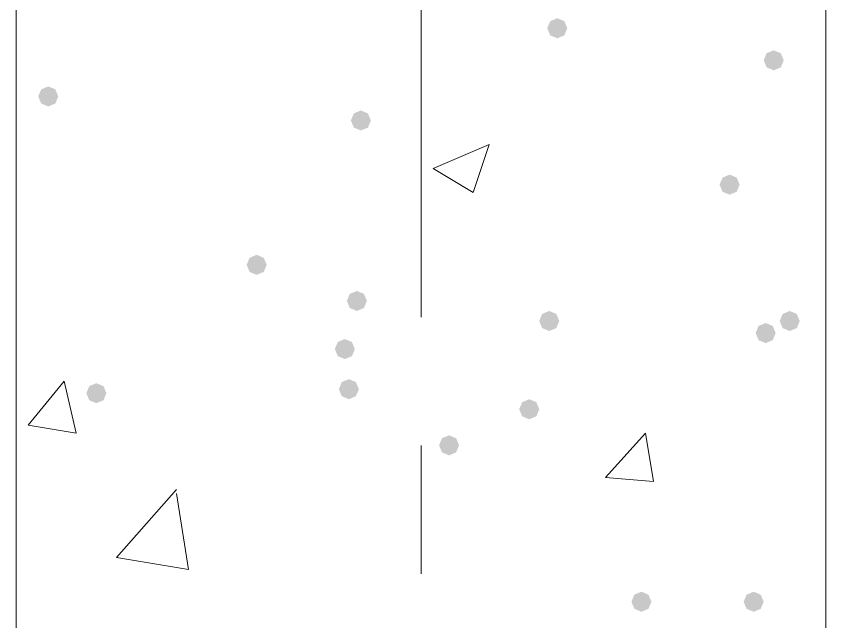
# Model space of a CAD drawing. Header units: millimetres. Extents: x 29 to 95071, y 20 to 67221.
# Drawn here: x 21907 to 22908, y 36589 to 37338 of the extents above; entities that cross this region are included whole.
import ezdxf

# ---------------------------------------------------------------- set-up
doc = ezdxf.new("R2010")
doc.units = ezdxf.units.MM

msp = doc.modelspace()

# ---------------------------------------------------------------- hatches: boundary and pattern name
h = msp.add_hatch(color=7)
h.dxf.hatch_style = 2
h.paths.add_polyline_path([(22576.4, 37310.3), (22567.7, 37313.9), (22564, 37322.7), (22567.7, 37331.4), (22576.4, 37335.1), (22585.2, 37331.4), (22588.8, 37322.7), (22585.2, 37313.9)])
h = msp.add_hatch(color=7)
h.dxf.hatch_style = 2
h.paths.add_polyline_path([(22844.1, 37270.7), (22835.3, 37274.3), (22831.7, 37283), (22835.3, 37291.8), (22844.1, 37295.4), (22852.8, 37291.8), (22856.5, 37283), (22852.8, 37274.3)])
h = msp.add_hatch(color=7)
h.dxf.hatch_style = 2
h.paths.add_polyline_path([(21946.9, 37226), (21938.2, 37229.7), (21934.5, 37238.4), (21938.2, 37247.2), (21946.9, 37250.8), (21955.7, 37247.2), (21959.3, 37238.4), (21955.7, 37229.7)])
h = msp.add_hatch(color=7)
h.dxf.hatch_style = 2
h.paths.add_polyline_path([(22333.5, 37196.3), (22324.8, 37199.9), (22321.1, 37208.7), (22324.8, 37217.4), (22333.5, 37221.1), (22342.3, 37217.4), (22345.9, 37208.7), (22342.3, 37199.9)])
h = msp.add_hatch(color=7)
h.dxf.hatch_style = 2
h.paths.add_polyline_path([(22789.5, 37117), (22780.8, 37120.6), (22777.1, 37129.4), (22780.8, 37138.1), (22789.5, 37141.8), (22798.3, 37138.1), (22801.9, 37129.4), (22798.3, 37120.6)])
h = msp.add_hatch(color=7)
h.dxf.hatch_style = 2
h.paths.add_polyline_path([(22204.7, 37017.9), (22195.9, 37021.5), (22192.3, 37030.3), (22195.9, 37039), (22204.7, 37042.7), (22213.4, 37039), (22217.1, 37030.3), (22213.4, 37021.5)])
h = msp.add_hatch(color=7)
h.dxf.hatch_style = 2
h.paths.add_polyline_path([(22328.6, 36973.3), (22319.8, 36976.9), (22316.2, 36985.7), (22319.8, 36994.4), (22328.6, 36998), (22337.3, 36994.4), (22341, 36985.7), (22337.3, 36976.9)])
h = msp.add_hatch(color=7)
h.dxf.hatch_style = 2
h.paths.add_polyline_path([(22566.5, 36948.5), (22557.7, 36952.1), (22554.1, 36960.9), (22557.7, 36969.6), (22566.5, 36973.3), (22575.2, 36969.6), (22578.9, 36960.9), (22575.2, 36952.1)])
h = msp.add_hatch(color=7)
h.dxf.hatch_style = 2
h.paths.add_polyline_path([(22863.9, 36948.5), (22855.1, 36952.1), (22851.5, 36960.9), (22855.1, 36969.6), (22863.9, 36973.3), (22872.6, 36969.6), (22876.3, 36960.9), (22872.6, 36952.1)])
h = msp.add_hatch(color=7)
h.dxf.hatch_style = 2
h.paths.add_polyline_path([(22834.2, 36933.6), (22825.4, 36937.2), (22821.8, 36946), (22825.4, 36954.8), (22834.2, 36958.4), (22842.9, 36954.8), (22846.5, 36946), (22842.9, 36937.2)])
h = msp.add_hatch(color=7)
h.dxf.hatch_style = 2
h.paths.add_polyline_path([(22313.7, 36913.8), (22305, 36917.4), (22301.3, 36926.2), (22305, 36934.9), (22313.7, 36938.6), (22322.5, 36934.9), (22326.1, 36926.2), (22322.5, 36917.4)])
h = msp.add_hatch(color=7)
h.dxf.hatch_style = 2
h.paths.add_polyline_path([(22318.7, 36864.2), (22309.9, 36867.9), (22306.3, 36876.6), (22309.9, 36885.4), (22318.7, 36889), (22327.4, 36885.4), (22331.1, 36876.6), (22327.4, 36867.9)])
h = msp.add_hatch(color=7)
h.dxf.hatch_style = 2
h.paths.add_polyline_path([(22006.4, 36859.3), (21997.7, 36862.9), (21994, 36871.7), (21997.7, 36880.4), (22006.4, 36884), (22015.2, 36880.4), (22018.8, 36871.7), (22015.2, 36862.9)])
h = msp.add_hatch(color=7)
h.dxf.hatch_style = 2
h.paths.add_polyline_path([(22541.7, 36839.4), (22533, 36843.1), (22529.3, 36851.8), (22533, 36860.6), (22541.7, 36864.2), (22550.5, 36860.6), (22554.1, 36851.8), (22550.5, 36843.1)])
h = msp.add_hatch(color=7)
h.dxf.hatch_style = 2
h.paths.add_polyline_path([(22442.6, 36794.8), (22433.8, 36798.5), (22430.2, 36807.2), (22433.8, 36816), (22442.6, 36819.6), (22451.3, 36816), (22455, 36807.2), (22451.3, 36798.5)])
h = msp.add_hatch(color=7)
h.dxf.hatch_style = 2
h.paths.add_polyline_path([(22680.5, 36601.5), (22671.7, 36605.2), (22668.1, 36613.9), (22671.7, 36622.7), (22680.5, 36626.3), (22689.2, 36622.7), (22692.9, 36613.9), (22689.2, 36605.2)])
h = msp.add_hatch(color=7)
h.dxf.hatch_style = 2
h.paths.add_polyline_path([(22819.3, 36601.5), (22810.5, 36605.2), (22806.9, 36613.9), (22810.5, 36622.7), (22819.3, 36626.3), (22828, 36622.7), (22831.7, 36613.9), (22828, 36605.2)])

# ---------------------------------------------------------------- linework, layer by layer
at = {"color": 7, "lineweight": 0}
for points in [[(21907.3, 32653.6), (21907.3, 42705.5)], [(22908.5, 32653.6), (22908.5, 42705.5)], [(22407.9, 36965.8), (22407.9, 37758.9)], [(22422.8, 37149.2), (22492.1, 37179)], [(22472.3, 37119.5), (22492.1, 37179)], [(22422.8, 37149.2), (22472.3, 37119.5)], [(21922.1, 36832), (21966.8, 36886.5)], [(21981.6, 36822.1), (21966.8, 36886.5)], [(21922.1, 36832), (21981.6, 36822.1)], [(22635.9, 36767.6), (22685.5, 36822.1)], [(22695.4, 36762.6), (22685.5, 36822.1)], [(22407.9, 36648.6), (22407.9, 36807.2)], [(22635.9, 36767.6), (22695.4, 36762.6)], [(22031.2, 36668.4), (22105.5, 36752.7)], [(22105.5, 36747.7), (22120.4, 36653.6), (22031.2, 36668.4)]]:
    msp.add_lwpolyline(points, dxfattribs=at)

doc.saveas('drawing.dxf')
